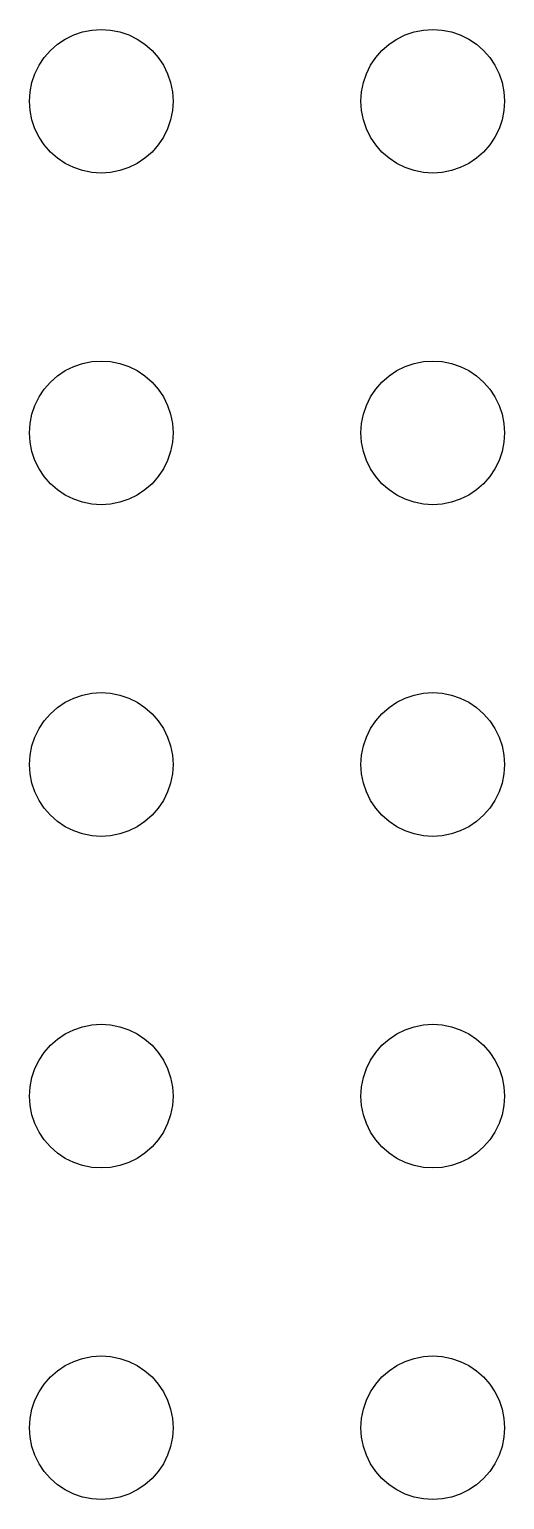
# Model space of a CAD drawing. Header units: metres. Extents: x -141 to 141, y -141 to 141.
# Drawn here: x -78.2 to -56.8, y -3.2 to 63.2 of the extents above; entities that cross this region are included whole.
import ezdxf

# ---------------------------------------------------------------- set-up
doc = ezdxf.new("R2010")
doc.units = ezdxf.units.M

msp = doc.modelspace()

# ---------------------------------------------------------------- linework, layer by layer
for p, q in [((-75.8412, 63.1393), (-75.4242, 63.2222)), ((-75.4242, 63.2222), (-75, 63.25)), ((-75, 63.25), (-74.5758, 63.2222)), ((-74.5758, 63.2222), (-74.1588, 63.1393)), ((-60.8412, 63.1393), (-60.4242, 63.2222)), ((-60.4242, 63.2222), (-60, 63.25)), ((-60, 63.25), (-59.5758, 63.2222)), ((-59.5758, 63.2222), (-59.1588, 63.1393)), ((-77.2981, 62.2981), (-76.9785, 62.5784)), ((-76.9785, 62.5784), (-76.625, 62.8146)), ((-76.625, 62.8146), (-76.2437, 63.0026)), ((-76.2437, 63.0026), (-75.8412, 63.1393)), ((-74.1588, 63.1393), (-73.7563, 63.0026)), ((-73.7563, 63.0026), (-73.375, 62.8146)), ((-73.375, 62.8146), (-73.0215, 62.5784)), ((-73.0215, 62.5784), (-72.7019, 62.2981)), ((-62.2981, 62.2981), (-61.9785, 62.5784)), ((-61.9785, 62.5784), (-61.625, 62.8146)), ((-61.625, 62.8146), (-61.2437, 63.0026)), ((-61.2437, 63.0026), (-60.8412, 63.1393)), ((-59.1588, 63.1393), (-58.7563, 63.0026)), ((-58.7563, 63.0026), (-58.375, 62.8146)), ((-58.375, 62.8146), (-58.0215, 62.5784)), ((-58.0215, 62.5784), (-57.7019, 62.2981)), ((-77.8146, 61.625), (-77.5784, 61.9785)), ((-77.5784, 61.9785), (-77.2981, 62.2981)), ((-72.7019, 62.2981), (-72.4216, 61.9785)), ((-72.4216, 61.9785), (-72.1854, 61.625)), ((-62.8146, 61.625), (-62.5784, 61.9785)), ((-62.5784, 61.9785), (-62.2981, 62.2981)), ((-57.7019, 62.2981), (-57.4216, 61.9785)), ((-57.4216, 61.9785), (-57.1854, 61.625)), ((-78.1393, 60.8412), (-78.0026, 61.2437)), ((-78.0026, 61.2437), (-77.8146, 61.625)), ((-72.1854, 61.625), (-71.9974, 61.2437)), ((-71.9974, 61.2437), (-71.8607, 60.8412)), ((-63.1393, 60.8412), (-63.0026, 61.2437)), ((-63.0026, 61.2437), (-62.8146, 61.625)), ((-57.1854, 61.625), (-56.9974, 61.2437)), ((-56.9974, 61.2437), (-56.8607, 60.8412)), ((-78.2222, 60.4242), (-78.1393, 60.8412)), ((-71.8607, 60.8412), (-71.7778, 60.4242)), ((-63.2222, 60.4242), (-63.1393, 60.8412)), ((-56.8607, 60.8412), (-56.7778, 60.4242)), ((-78.25, 60), (-78.2222, 60.4242)), ((-78.2222, 59.5758), (-78.25, 60)), ((-71.7778, 60.4242), (-71.75, 60)), ((-71.75, 60), (-71.7778, 59.5758)), ((-63.25, 60), (-63.2222, 60.4242)), ((-63.2222, 59.5758), (-63.25, 60)), ((-56.7778, 60.4242), (-56.75, 60)), ((-56.75, 60), (-56.7778, 59.5758)), ((-78.1393, 59.1588), (-78.2222, 59.5758)), ((-71.7778, 59.5758), (-71.8607, 59.1588)), ((-63.1393, 59.1588), (-63.2222, 59.5758)), ((-56.7778, 59.5758), (-56.8607, 59.1588)), ((-78.0026, 58.7563), (-78.1393, 59.1588)), ((-77.8146, 58.375), (-78.0026, 58.7563)), ((-71.9974, 58.7563), (-72.1854, 58.375)), ((-71.8607, 59.1588), (-71.9974, 58.7563)), ((-63.0026, 58.7563), (-63.1393, 59.1588)), ((-62.8146, 58.375), (-63.0026, 58.7563)), ((-56.9974, 58.7563), (-57.1854, 58.375)), ((-56.8607, 59.1588), (-56.9974, 58.7563)), ((-77.5784, 58.0215), (-77.8146, 58.375)), ((-77.2981, 57.7019), (-77.5784, 58.0215)), ((-72.4216, 58.0215), (-72.7019, 57.7019)), ((-72.1854, 58.375), (-72.4216, 58.0215)), ((-62.5784, 58.0215), (-62.8146, 58.375)), ((-62.2981, 57.7019), (-62.5784, 58.0215)), ((-57.4216, 58.0215), (-57.7019, 57.7019)), ((-57.1854, 58.375), (-57.4216, 58.0215)), ((-76.9785, 57.4216), (-77.2981, 57.7019)), ((-76.625, 57.1854), (-76.9785, 57.4216)), ((-73.0215, 57.4216), (-73.375, 57.1854)), ((-72.7019, 57.7019), (-73.0215, 57.4216)), ((-61.9785, 57.4216), (-62.2981, 57.7019)), ((-61.625, 57.1854), (-61.9785, 57.4216)), ((-58.0215, 57.4216), (-58.375, 57.1854)), ((-57.7019, 57.7019), (-58.0215, 57.4216)), ((-76.2437, 56.9974), (-76.625, 57.1854)), ((-75.8412, 56.8607), (-76.2437, 56.9974)), ((-75.4242, 56.7778), (-75.8412, 56.8607)), ((-75, 56.75), (-75.4242, 56.7778)), ((-74.5758, 56.7778), (-75, 56.75)), ((-74.1588, 56.8607), (-74.5758, 56.7778)), ((-73.7563, 56.9974), (-74.1588, 56.8607)), ((-73.375, 57.1854), (-73.7563, 56.9974)), ((-61.2437, 56.9974), (-61.625, 57.1854)), ((-60.8412, 56.8607), (-61.2437, 56.9974)), ((-60.4242, 56.7778), (-60.8412, 56.8607)), ((-60, 56.75), (-60.4242, 56.7778)), ((-59.5758, 56.7778), (-60, 56.75)), ((-59.1588, 56.8607), (-59.5758, 56.7778)), ((-58.7563, 56.9974), (-59.1588, 56.8607)), ((-58.375, 57.1854), (-58.7563, 56.9974)), ((-76.625, 47.8146), (-76.2437, 48.0026)), ((-76.2437, 48.0026), (-75.8412, 48.1393)), ((-75.8412, 48.1393), (-75.4242, 48.2222)), ((-75.4242, 48.2222), (-75, 48.25)), ((-75, 48.25), (-74.5758, 48.2222)), ((-74.5758, 48.2222), (-74.1588, 48.1393)), ((-74.1588, 48.1393), (-73.7563, 48.0026)), ((-73.7563, 48.0026), (-73.375, 47.8146)), ((-61.625, 47.8146), (-61.2437, 48.0026)), ((-61.2437, 48.0026), (-60.8412, 48.1393)), ((-60.8412, 48.1393), (-60.4242, 48.2222)), ((-60.4242, 48.2222), (-60, 48.25)), ((-60, 48.25), (-59.5758, 48.2222)), ((-59.5758, 48.2222), (-59.1588, 48.1393)), ((-59.1588, 48.1393), (-58.7563, 48.0026)), ((-58.7563, 48.0026), (-58.375, 47.8146)), ((-77.5784, 46.9785), (-77.2981, 47.2981)), ((-77.2981, 47.2981), (-76.9785, 47.5784)), ((-76.9785, 47.5784), (-76.625, 47.8146)), ((-73.375, 47.8146), (-73.0215, 47.5784)), ((-73.0215, 47.5784), (-72.7019, 47.2981)), ((-72.7019, 47.2981), (-72.4216, 46.9785)), ((-62.5784, 46.9785), (-62.2981, 47.2981)), ((-62.2981, 47.2981), (-61.9785, 47.5784)), ((-61.9785, 47.5784), (-61.625, 47.8146)), ((-58.375, 47.8146), (-58.0215, 47.5784)), ((-58.0215, 47.5784), (-57.7019, 47.2981)), ((-57.7019, 47.2981), (-57.4216, 46.9785)), ((-78.0026, 46.2437), (-77.8146, 46.625)), ((-77.8146, 46.625), (-77.5784, 46.9785)), ((-72.4216, 46.9785), (-72.1854, 46.625)), ((-72.1854, 46.625), (-71.9974, 46.2437)), ((-63.0026, 46.2437), (-62.8146, 46.625)), ((-62.8146, 46.625), (-62.5784, 46.9785)), ((-57.4216, 46.9785), (-57.1854, 46.625)), ((-57.1854, 46.625), (-56.9974, 46.2437)), ((-78.1393, 45.8412), (-78.0026, 46.2437)), ((-71.9974, 46.2437), (-71.8607, 45.8412)), ((-63.1393, 45.8412), (-63.0026, 46.2437)), ((-56.9974, 46.2437), (-56.8607, 45.8412)), ((-78.25, 45), (-78.2222, 45.4242)), ((-78.2222, 45.4242), (-78.1393, 45.8412)), ((-71.8607, 45.8412), (-71.7778, 45.4242)), ((-71.7778, 45.4242), (-71.75, 45)), ((-63.25, 45), (-63.2222, 45.4242)), ((-63.2222, 45.4242), (-63.1393, 45.8412)), ((-56.8607, 45.8412), (-56.7778, 45.4242)), ((-56.7778, 45.4242), (-56.75, 45)), ((-78.2222, 44.5758), (-78.25, 45)), ((-78.1393, 44.1588), (-78.2222, 44.5758)), ((-71.7778, 44.5758), (-71.8607, 44.1588)), ((-71.75, 45), (-71.7778, 44.5758)), ((-63.2222, 44.5758), (-63.25, 45)), ((-63.1393, 44.1588), (-63.2222, 44.5758)), ((-56.7778, 44.5758), (-56.8607, 44.1588)), ((-56.75, 45), (-56.7778, 44.5758)), ((-78.0026, 43.7563), (-78.1393, 44.1588)), ((-71.8607, 44.1588), (-71.9974, 43.7563)), ((-63.0026, 43.7563), (-63.1393, 44.1588)), ((-56.8607, 44.1588), (-56.9974, 43.7563)), ((-77.8146, 43.375), (-78.0026, 43.7563)), ((-77.5784, 43.0215), (-77.8146, 43.375)), ((-72.1854, 43.375), (-72.4216, 43.0215)), ((-71.9974, 43.7563), (-72.1854, 43.375)), ((-62.8146, 43.375), (-63.0026, 43.7563)), ((-62.5784, 43.0215), (-62.8146, 43.375)), ((-57.1854, 43.375), (-57.4216, 43.0215)), ((-56.9974, 43.7563), (-57.1854, 43.375)), ((-77.2981, 42.7019), (-77.5784, 43.0215)), ((-76.9785, 42.4216), (-77.2981, 42.7019)), ((-72.7019, 42.7019), (-73.0215, 42.4216)), ((-72.4216, 43.0215), (-72.7019, 42.7019)), ((-62.2981, 42.7019), (-62.5784, 43.0215)), ((-61.9785, 42.4216), (-62.2981, 42.7019)), ((-57.7019, 42.7019), (-58.0215, 42.4216)), ((-57.4216, 43.0215), (-57.7019, 42.7019)), ((-76.625, 42.1854), (-76.9785, 42.4216)), ((-76.2437, 41.9974), (-76.625, 42.1854)), ((-75.8412, 41.8607), (-76.2437, 41.9974)), ((-73.7563, 41.9974), (-74.1588, 41.8607)), ((-73.375, 42.1854), (-73.7563, 41.9974)), ((-73.0215, 42.4216), (-73.375, 42.1854)), ((-61.625, 42.1854), (-61.9785, 42.4216)), ((-61.2437, 41.9974), (-61.625, 42.1854)), ((-60.8412, 41.8607), (-61.2437, 41.9974)), ((-58.7563, 41.9974), (-59.1588, 41.8607)), ((-58.375, 42.1854), (-58.7563, 41.9974)), ((-58.0215, 42.4216), (-58.375, 42.1854)), ((-75.4242, 41.7778), (-75.8412, 41.8607)), ((-75, 41.75), (-75.4242, 41.7778)), ((-74.5758, 41.7778), (-75, 41.75)), ((-74.1588, 41.8607), (-74.5758, 41.7778)), ((-60.4242, 41.7778), (-60.8412, 41.8607)), ((-60, 41.75), (-60.4242, 41.7778)), ((-59.5758, 41.7778), (-60, 41.75)), ((-59.1588, 41.8607), (-59.5758, 41.7778)), ((-75.4242, 33.2222), (-75, 33.25)), ((-75, 33.25), (-74.5758, 33.2222)), ((-60.4242, 33.2222), (-60, 33.25)), ((-60, 33.25), (-59.5758, 33.2222)), ((-76.9785, 32.5784), (-76.625, 32.8146)), ((-76.625, 32.8146), (-76.2437, 33.0026)), ((-76.2437, 33.0026), (-75.8412, 33.1393)), ((-75.8412, 33.1393), (-75.4242, 33.2222)), ((-74.5758, 33.2222), (-74.1588, 33.1393)), ((-74.1588, 33.1393), (-73.7563, 33.0026)), ((-73.7563, 33.0026), (-73.375, 32.8146)), ((-73.375, 32.8146), (-73.0215, 32.5784)), ((-61.9785, 32.5784), (-61.625, 32.8146)), ((-61.625, 32.8146), (-61.2437, 33.0026)), ((-61.2437, 33.0026), (-60.8412, 33.1393)), ((-60.8412, 33.1393), (-60.4242, 33.2222)), ((-59.5758, 33.2222), (-59.1588, 33.1393)), ((-59.1588, 33.1393), (-58.7563, 33.0026)), ((-58.7563, 33.0026), (-58.375, 32.8146)), ((-58.375, 32.8146), (-58.0215, 32.5784)), ((-77.8146, 31.625), (-77.5784, 31.9785)), ((-77.5784, 31.9785), (-77.2981, 32.2981)), ((-77.2981, 32.2981), (-76.9785, 32.5784)), ((-73.0215, 32.5784), (-72.7019, 32.2981)), ((-72.7019, 32.2981), (-72.4216, 31.9785)), ((-72.4216, 31.9785), (-72.1854, 31.625)), ((-62.8146, 31.625), (-62.5784, 31.9785)), ((-62.5784, 31.9785), (-62.2981, 32.2981)), ((-62.2981, 32.2981), (-61.9785, 32.5784)), ((-58.0215, 32.5784), (-57.7019, 32.2981)), ((-57.7019, 32.2981), (-57.4216, 31.9785)), ((-57.4216, 31.9785), (-57.1854, 31.625)), ((-78.0026, 31.2437), (-77.8146, 31.625)), ((-72.1854, 31.625), (-71.9974, 31.2437)), ((-63.0026, 31.2437), (-62.8146, 31.625)), ((-57.1854, 31.625), (-56.9974, 31.2437)), ((-78.2222, 30.4242), (-78.1393, 30.8412)), ((-78.1393, 30.8412), (-78.0026, 31.2437)), ((-71.9974, 31.2437), (-71.8607, 30.8412)), ((-71.8607, 30.8412), (-71.7778, 30.4242)), ((-63.2222, 30.4242), (-63.1393, 30.8412)), ((-63.1393, 30.8412), (-63.0026, 31.2437)), ((-56.9974, 31.2437), (-56.8607, 30.8412)), ((-56.8607, 30.8412), (-56.7778, 30.4242)), ((-78.25, 30), (-78.2222, 30.4242)), ((-78.2222, 29.5758), (-78.25, 30)), ((-71.7778, 30.4242), (-71.75, 30)), ((-71.75, 30), (-71.7778, 29.5758)), ((-63.25, 30), (-63.2222, 30.4242)), ((-63.2222, 29.5758), (-63.25, 30)), ((-56.7778, 30.4242), (-56.75, 30)), ((-56.75, 30), (-56.7778, 29.5758)), ((-78.1393, 29.1588), (-78.2222, 29.5758)), ((-71.7778, 29.5758), (-71.8607, 29.1588)), ((-63.1393, 29.1588), (-63.2222, 29.5758)), ((-56.7778, 29.5758), (-56.8607, 29.1588)), ((-78.0026, 28.7563), (-78.1393, 29.1588)), ((-77.8146, 28.375), (-78.0026, 28.7563)), ((-71.9974, 28.7563), (-72.1854, 28.375)), ((-71.8607, 29.1588), (-71.9974, 28.7563)), ((-63.0026, 28.7563), (-63.1393, 29.1588)), ((-62.8146, 28.375), (-63.0026, 28.7563)), ((-56.9974, 28.7563), (-57.1854, 28.375)), ((-56.8607, 29.1588), (-56.9974, 28.7563)), ((-77.5784, 28.0215), (-77.8146, 28.375)), ((-77.2981, 27.7019), (-77.5784, 28.0215)), ((-72.4216, 28.0215), (-72.7019, 27.7019)), ((-72.1854, 28.375), (-72.4216, 28.0215)), ((-62.5784, 28.0215), (-62.8146, 28.375)), ((-62.2981, 27.7019), (-62.5784, 28.0215)), ((-57.4216, 28.0215), (-57.7019, 27.7019)), ((-57.1854, 28.375), (-57.4216, 28.0215)), ((-76.9785, 27.4216), (-77.2981, 27.7019)), ((-76.625, 27.1854), (-76.9785, 27.4216)), ((-73.0215, 27.4216), (-73.375, 27.1854)), ((-72.7019, 27.7019), (-73.0215, 27.4216)), ((-61.9785, 27.4216), (-62.2981, 27.7019)), ((-61.625, 27.1854), (-61.9785, 27.4216)), ((-58.0215, 27.4216), (-58.375, 27.1854)), ((-57.7019, 27.7019), (-58.0215, 27.4216)), ((-76.2437, 26.9974), (-76.625, 27.1854)), ((-75.8412, 26.8607), (-76.2437, 26.9974)), ((-75.4242, 26.7778), (-75.8412, 26.8607)), ((-75, 26.75), (-75.4242, 26.7778)), ((-74.5758, 26.7778), (-75, 26.75)), ((-74.1588, 26.8607), (-74.5758, 26.7778)), ((-73.7563, 26.9974), (-74.1588, 26.8607)), ((-73.375, 27.1854), (-73.7563, 26.9974)), ((-61.2437, 26.9974), (-61.625, 27.1854)), ((-60.8412, 26.8607), (-61.2437, 26.9974)), ((-60.4242, 26.7778), (-60.8412, 26.8607)), ((-60, 26.75), (-60.4242, 26.7778)), ((-59.5758, 26.7778), (-60, 26.75)), ((-59.1588, 26.8607), (-59.5758, 26.7778)), ((-58.7563, 26.9974), (-59.1588, 26.8607)), ((-58.375, 27.1854), (-58.7563, 26.9974)), ((-76.625, 17.8146), (-76.2437, 18.0026)), ((-76.2437, 18.0026), (-75.8412, 18.1393)), ((-75.8412, 18.1393), (-75.4242, 18.2222)), ((-75.4242, 18.2222), (-75, 18.25)), ((-75, 18.25), (-74.5758, 18.2222)), ((-74.5758, 18.2222), (-74.1588, 18.1393)), ((-74.1588, 18.1393), (-73.7563, 18.0026)), ((-73.7563, 18.0026), (-73.375, 17.8146)), ((-61.625, 17.8146), (-61.2437, 18.0026)), ((-61.2437, 18.0026), (-60.8412, 18.1393)), ((-60.8412, 18.1393), (-60.4242, 18.2222)), ((-60.4242, 18.2222), (-60, 18.25)), ((-60, 18.25), (-59.5758, 18.2222)), ((-59.5758, 18.2222), (-59.1588, 18.1393)), ((-59.1588, 18.1393), (-58.7563, 18.0026)), ((-58.7563, 18.0026), (-58.375, 17.8146)), ((-77.5784, 16.9785), (-77.2981, 17.2981)), ((-77.2981, 17.2981), (-76.9785, 17.5784)), ((-76.9785, 17.5784), (-76.625, 17.8146)), ((-73.375, 17.8146), (-73.0215, 17.5784)), ((-73.0215, 17.5784), (-72.7019, 17.2981)), ((-72.7019, 17.2981), (-72.4216, 16.9785)), ((-62.5784, 16.9785), (-62.2981, 17.2981)), ((-62.2981, 17.2981), (-61.9785, 17.5784)), ((-61.9785, 17.5784), (-61.625, 17.8146)), ((-58.375, 17.8146), (-58.0215, 17.5784)), ((-58.0215, 17.5784), (-57.7019, 17.2981)), ((-57.7019, 17.2981), (-57.4216, 16.9785)), ((-78.0026, 16.2437), (-77.8146, 16.625)), ((-77.8146, 16.625), (-77.5784, 16.9785)), ((-72.4216, 16.9785), (-72.1854, 16.625)), ((-72.1854, 16.625), (-71.9974, 16.2437)), ((-63.0026, 16.2437), (-62.8146, 16.625)), ((-62.8146, 16.625), (-62.5784, 16.9785)), ((-57.4216, 16.9785), (-57.1854, 16.625)), ((-57.1854, 16.625), (-56.9974, 16.2437)), ((-78.1393, 15.8412), (-78.0026, 16.2437)), ((-71.9974, 16.2437), (-71.8607, 15.8412)), ((-63.1393, 15.8412), (-63.0026, 16.2437)), ((-56.9974, 16.2437), (-56.8607, 15.8412)), ((-78.25, 15), (-78.2222, 15.4242)), ((-78.2222, 15.4242), (-78.1393, 15.8412)), ((-71.8607, 15.8412), (-71.7778, 15.4242)), ((-71.7778, 15.4242), (-71.75, 15)), ((-63.25, 15), (-63.2222, 15.4242)), ((-63.2222, 15.4242), (-63.1393, 15.8412)), ((-56.8607, 15.8412), (-56.7778, 15.4242)), ((-56.7778, 15.4242), (-56.75, 15)), ((-78.2222, 14.5758), (-78.25, 15)), ((-71.75, 15), (-71.7778, 14.5758)), ((-63.2222, 14.5758), (-63.25, 15)), ((-56.75, 15), (-56.7778, 14.5758)), ((-78.1393, 14.1588), (-78.2222, 14.5758)), ((-78.0026, 13.7563), (-78.1393, 14.1588)), ((-71.8607, 14.1588), (-71.9974, 13.7563)), ((-71.7778, 14.5758), (-71.8607, 14.1588)), ((-63.1393, 14.1588), (-63.2222, 14.5758)), ((-63.0026, 13.7563), (-63.1393, 14.1588)), ((-56.8607, 14.1588), (-56.9974, 13.7563)), ((-56.7778, 14.5758), (-56.8607, 14.1588)), ((-77.8146, 13.375), (-78.0026, 13.7563)), ((-77.5784, 13.0215), (-77.8146, 13.375)), ((-72.1854, 13.375), (-72.4216, 13.0215)), ((-71.9974, 13.7563), (-72.1854, 13.375)), ((-62.8146, 13.375), (-63.0026, 13.7563)), ((-62.5784, 13.0215), (-62.8146, 13.375)), ((-57.1854, 13.375), (-57.4216, 13.0215)), ((-56.9974, 13.7563), (-57.1854, 13.375)), ((-77.2981, 12.7019), (-77.5784, 13.0215)), ((-76.9785, 12.4216), (-77.2981, 12.7019)), ((-72.7019, 12.7019), (-73.0215, 12.4216)), ((-72.4216, 13.0215), (-72.7019, 12.7019)), ((-62.2981, 12.7019), (-62.5784, 13.0215)), ((-61.9785, 12.4216), (-62.2981, 12.7019)), ((-57.7019, 12.7019), (-58.0215, 12.4216)), ((-57.4216, 13.0215), (-57.7019, 12.7019)), ((-76.625, 12.1854), (-76.9785, 12.4216)), ((-76.2437, 11.9974), (-76.625, 12.1854)), ((-75.8412, 11.8607), (-76.2437, 11.9974)), ((-73.7563, 11.9974), (-74.1588, 11.8607)), ((-73.375, 12.1854), (-73.7563, 11.9974)), ((-73.0215, 12.4216), (-73.375, 12.1854)), ((-61.625, 12.1854), (-61.9785, 12.4216)), ((-61.2437, 11.9974), (-61.625, 12.1854)), ((-60.8412, 11.8607), (-61.2437, 11.9974)), ((-58.7563, 11.9974), (-59.1588, 11.8607)), ((-58.375, 12.1854), (-58.7563, 11.9974)), ((-58.0215, 12.4216), (-58.375, 12.1854)), ((-75.4242, 11.7778), (-75.8412, 11.8607)), ((-75, 11.75), (-75.4242, 11.7778)), ((-74.5758, 11.7778), (-75, 11.75)), ((-74.1588, 11.8607), (-74.5758, 11.7778)), ((-60.4242, 11.7778), (-60.8412, 11.8607)), ((-60, 11.75), (-60.4242, 11.7778)), ((-59.5758, 11.7778), (-60, 11.75)), ((-59.1588, 11.8607), (-59.5758, 11.7778)), ((-76.9785, 2.57838), (-76.625, 2.81458)), ((-76.625, 2.81458), (-76.2437, 3.00259)), ((-76.2437, 3.00259), (-75.8412, 3.13925)), ((-75.8412, 3.13925), (-75.4242, 3.22218)), ((-75.4242, 3.22218), (-75, 3.25)), ((-75, 3.25), (-74.5758, 3.22218)), ((-74.5758, 3.22218), (-74.1588, 3.13925)), ((-74.1588, 3.13925), (-73.7563, 3.00259)), ((-73.7563, 3.00259), (-73.375, 2.81458)), ((-73.375, 2.81458), (-73.0215, 2.57838)), ((-61.9785, 2.57838), (-61.625, 2.81458)), ((-61.625, 2.81458), (-61.2437, 3.00259)), ((-61.2437, 3.00259), (-60.8412, 3.13925)), ((-60.8412, 3.13925), (-60.4242, 3.22218)), ((-60.4242, 3.22218), (-60, 3.25)), ((-60, 3.25), (-59.5758, 3.22218)), ((-59.5758, 3.22218), (-59.1588, 3.13925)), ((-59.1588, 3.13925), (-58.7563, 3.00259)), ((-58.7563, 3.00259), (-58.375, 2.81458)), ((-58.375, 2.81458), (-58.0215, 2.57838)), ((-77.5784, 1.97847), (-77.2981, 2.2981)), ((-77.2981, 2.2981), (-76.9785, 2.57838)), ((-73.0215, 2.57838), (-72.7019, 2.2981)), ((-72.7019, 2.2981), (-72.4216, 1.97847)), ((-62.5784, 1.97847), (-62.2981, 2.2981)), ((-62.2981, 2.2981), (-61.9785, 2.57838)), ((-58.0215, 2.57838), (-57.7019, 2.2981)), ((-57.7019, 2.2981), (-57.4216, 1.97847)), ((-78.0026, 1.24371), (-77.8146, 1.625)), ((-77.8146, 1.625), (-77.5784, 1.97847)), ((-72.4216, 1.97847), (-72.1854, 1.625)), ((-72.1854, 1.625), (-71.9974, 1.24371)), ((-63.0026, 1.24371), (-62.8146, 1.625)), ((-62.8146, 1.625), (-62.5784, 1.97847)), ((-57.4216, 1.97847), (-57.1854, 1.625)), ((-57.1854, 1.625), (-56.9974, 1.24371)), ((-78.2222, 0.42421), (-78.1393, 0.84116)), ((-78.1393, 0.84116), (-78.0026, 1.24371)), ((-71.9974, 1.24371), (-71.8607, 0.84116)), ((-71.8607, 0.84116), (-71.7778, 0.42421)), ((-63.2222, 0.42421), (-63.1393, 0.84116)), ((-63.1393, 0.84116), (-63.0026, 1.24371)), ((-56.9974, 1.24371), (-56.8607, 0.84116)), ((-56.8607, 0.84116), (-56.7778, 0.42421)), ((-78.25, 0), (-78.2222, 0.42421)), ((-78.2222, -0.42421), (-78.25, 0)), ((-71.7778, 0.42421), (-71.75, 0)), ((-71.75, 0), (-71.7778, -0.42421)), ((-63.25, 0), (-63.2222, 0.42421)), ((-63.2222, -0.42421), (-63.25, 0)), ((-56.7778, 0.42421), (-56.75, 0)), ((-56.75, 0), (-56.7778, -0.42421)), ((-78.1393, -0.84116), (-78.2222, -0.42421)), ((-71.7778, -0.42421), (-71.8607, -0.84116)), ((-63.1393, -0.84116), (-63.2222, -0.42421)), ((-56.7778, -0.42421), (-56.8607, -0.84116)), ((-78.0026, -1.24371), (-78.1393, -0.84116)), ((-77.8146, -1.625), (-78.0026, -1.24371)), ((-71.9974, -1.24371), (-72.1854, -1.625)), ((-71.8607, -0.84116), (-71.9974, -1.24371)), ((-63.0026, -1.24371), (-63.1393, -0.84116)), ((-62.8146, -1.625), (-63.0026, -1.24371)), ((-56.9974, -1.24371), (-57.1854, -1.625)), ((-56.8607, -0.84116), (-56.9974, -1.24371)), ((-77.5784, -1.97847), (-77.8146, -1.625)), ((-77.2981, -2.2981), (-77.5784, -1.97847)), ((-72.4216, -1.97847), (-72.7019, -2.2981)), ((-72.1854, -1.625), (-72.4216, -1.97847)), ((-62.5784, -1.97847), (-62.8146, -1.625)), ((-62.2981, -2.2981), (-62.5784, -1.97847)), ((-57.4216, -1.97847), (-57.7019, -2.2981)), ((-57.1854, -1.625), (-57.4216, -1.97847)), ((-76.9785, -2.57838), (-77.2981, -2.2981)), ((-76.625, -2.81458), (-76.9785, -2.57838)), ((-73.0215, -2.57838), (-73.375, -2.81458)), ((-72.7019, -2.2981), (-73.0215, -2.57838)), ((-61.9785, -2.57838), (-62.2981, -2.2981)), ((-61.625, -2.81458), (-61.9785, -2.57838)), ((-58.0215, -2.57838), (-58.375, -2.81458)), ((-57.7019, -2.2981), (-58.0215, -2.57838)), ((-76.2437, -3.00259), (-76.625, -2.81458)), ((-75.8412, -3.13925), (-76.2437, -3.00259)), ((-75.4242, -3.22218), (-75.8412, -3.13925)), ((-75, -3.25), (-75.4242, -3.22218)), ((-74.5758, -3.22218), (-75, -3.25)), ((-74.1588, -3.13925), (-74.5758, -3.22218)), ((-73.7563, -3.00259), (-74.1588, -3.13925)), ((-73.375, -2.81458), (-73.7563, -3.00259)), ((-61.2437, -3.00259), (-61.625, -2.81458)), ((-60.8412, -3.13925), (-61.2437, -3.00259)), ((-60.4242, -3.22218), (-60.8412, -3.13925)), ((-60, -3.25), (-60.4242, -3.22218)), ((-59.5758, -3.22218), (-60, -3.25)), ((-59.1588, -3.13925), (-59.5758, -3.22218)), ((-58.7563, -3.00259), (-59.1588, -3.13925)), ((-58.375, -2.81458), (-58.7563, -3.00259))]:
    msp.add_line(p, q)

doc.saveas('drawing.dxf')
